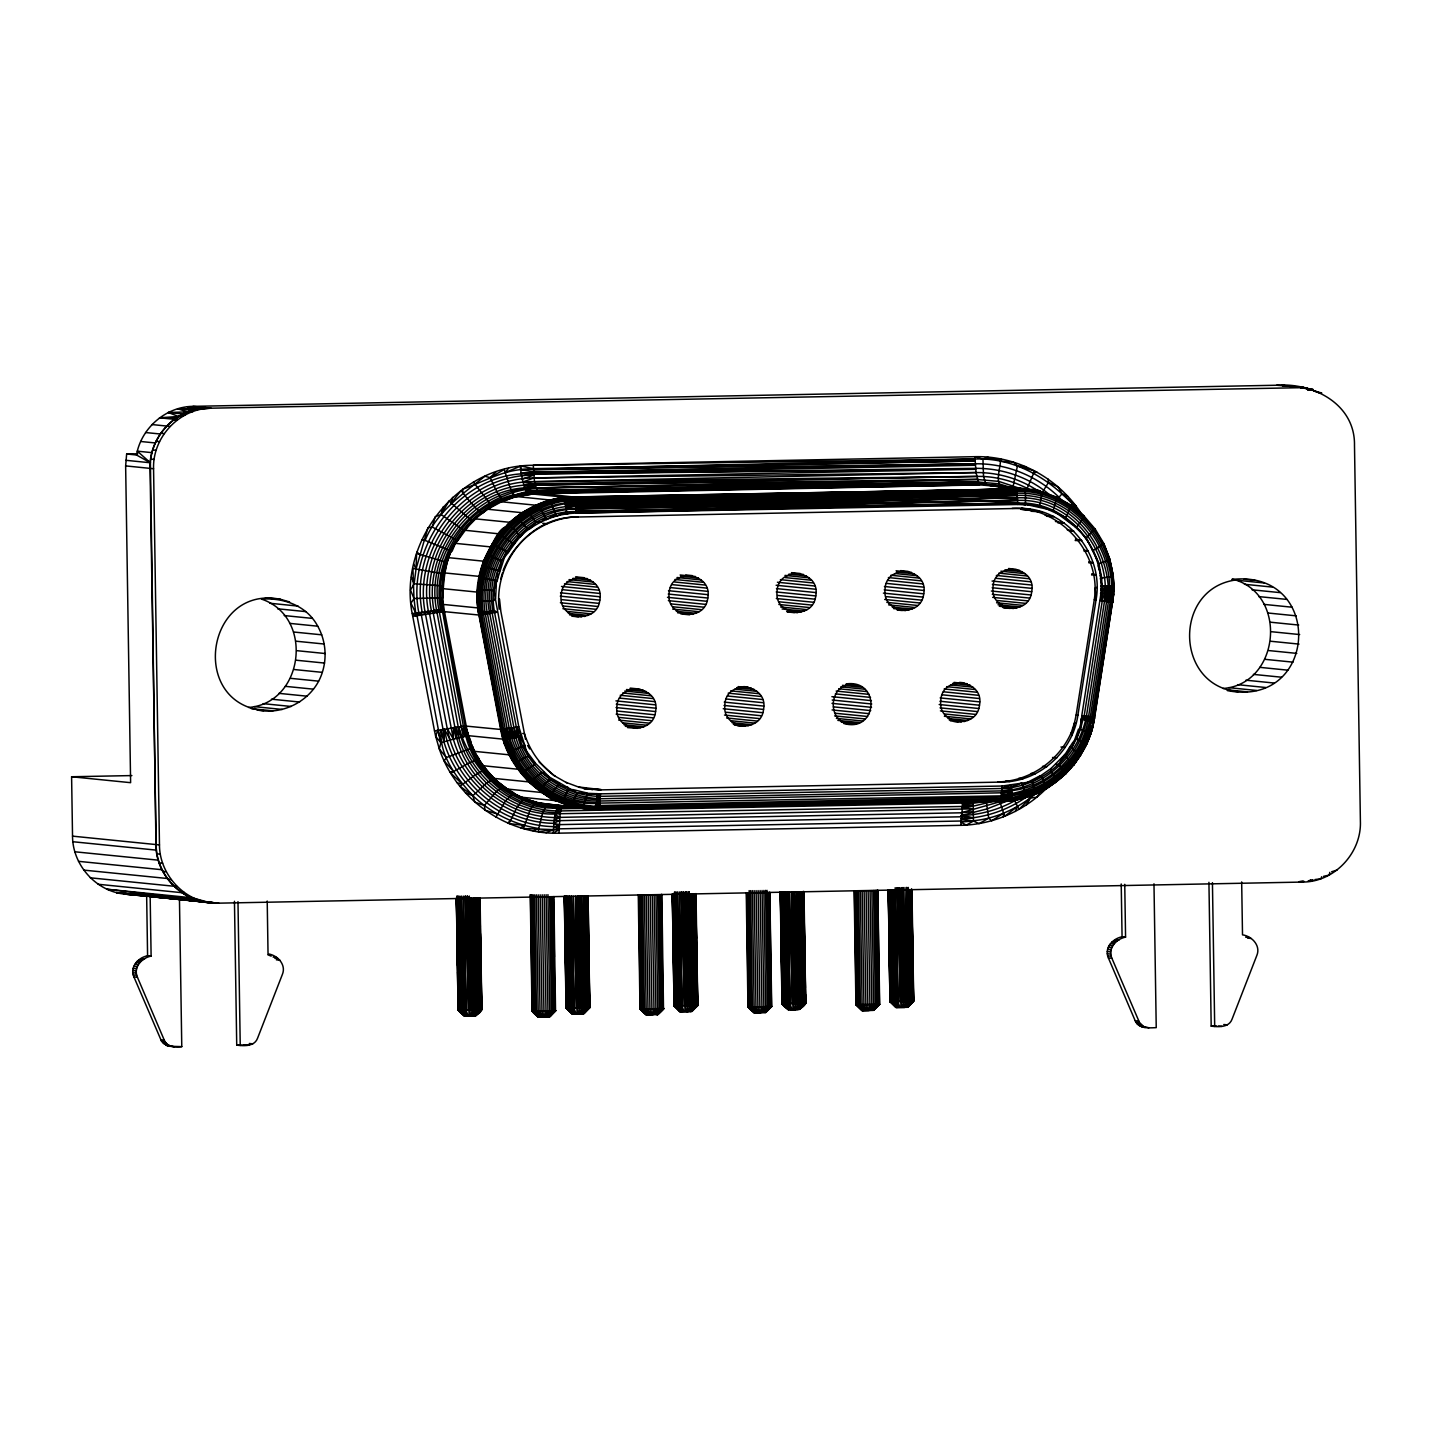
<?xml version="1.0" encoding="UTF-8"?>
<svg xmlns="http://www.w3.org/2000/svg" width="1432" height="1432" viewBox="0 0 1432 1432"><rect width="100%" height="100%" fill="white"/><g stroke="black" fill="none" stroke-linecap="round" stroke-linejoin="round"><path stroke-width="1.5" d="M494.846 610.748L497.029 612.252L479.541 615.026L477.733 601.225L479.004 577.526L482.119 565.926L499.553 570.974L501.433 560.664C511.313 550.586 517.274 536.266 530.108 528.533C543.587 519.118 559.644 513.551 576.112 513.086L1017.74 504.494L1028.23 504.959L1053.254 510.49L1074.77 526.529L1076.918 526.743L1084.4 516.505C1066.034 498.873 1040.939 488.688 1015.431 489.01L573.802 497.602C515.484 497.674 468.801 558.283 480.525 614.955L505.782 746.144L502.99 739.145L477.823 607.92L477.232 592.096L479.362 577.579L483.479 561.183L492.375 543.909L506.355 551.427L493.861 590.557L518.778 726.704L528.139 756.042L514.786 763.023L505.675 746.018L508.235 752.051L525.025 745.571L519.19 736.263L516.898 727.062L521.194 735.654C516.111 739.807 498.085 736.281 505.782 746.144C520.049 783.197 558.319 809.832 598.343 809.259C590.145 812.034 599.507 800.506 597.108 795.745L600.473 793.847L1002.221 786.025L1032.329 781.621L1050.963 768.537L1065.122 754.27L1072.837 742.385L1076.667 738.858L1080.426 729.282L1083.004 719.383L1081.769 715.732L1099.883 600.509C1109.03 551.535 1068.737 500.663 1017.704 503.133L576.076 511.6C524.703 510.365 485.09 563.635 494.613 612.735L516.343 727.17C520.138 768.465 560.879 797.445 600.402 798.734L1002.167 790.894C1043.874 792.236 1081.249 757.17 1087.013 716.591L1087.962 720.421C1080.695 761.86 1042.657 791.234 1001.863 794.957C1045.324 794.76 1083.648 759.604 1090.271 717.128L1108.404 601.905C1117.712 548.259 1072.371 493.002 1017.096 495.4L575.234 502.543C518.599 502.149 475.281 560.055 485.394 614.328L507.125 728.781C512.907 773.387 555.813 805.715 599.507 806.538L1001.272 798.716C1040.992 798.734 1077.795 770.219 1089.627 732.611C1095.874 718.488 1094.674 716.251 1081.769 715.732C1079.048 756.221 1041.655 786.902 1002.239 788.495L600.473 796.317C560.395 796.461 524.291 766.335 516.343 727.17L500.645 729.461L465.114 725.988L434.505 730.857L412.774 616.404C396.503 542.997 457.524 464.756 533.277 465.293L974.906 456.683C1018.421 455.573 1061.023 479.523 1083.272 516.827C1057.281 483.461 1018.832 457.22 974.959 459.028L533.277 465.293L534.476 481.671L537.859 493.091L573.051 496.958L1015.431 489.01L573.319 497.065C514.178 496.582 466.313 557.531 478.915 615.026L500.645 729.461C508.611 775.016 551.857 811.049 598.236 809.295L599.811 804.963L600.473 793.847L577.168 792.863L541.529 772.618L529.339 782.427L541.565 792.487L556.063 800.703L571.708 806.288L598.343 809.259L546.63 805.017L523.79 798.608L513.014 793.274L493.646 778.632L485.341 769.449L471.182 748.184L464.183 726.06C468.98 772.904 515.52 808.955 561.756 807.63C512.584 813.018 471.307 771.49 458.652 726.686C466.957 774.623 512.083 811.693 560.664 810.942L962.429 803.119L977.519 801.132M567.77 806.377L558.319 806.073L557.12 807.541L554.506 817.493L553.164 832.977L558.981 829.844L523.486 828.519L530.592 808.794L535.747 802.278C500.359 793.06 472.703 761.878 466.223 726.006L444.493 611.553L442.13 609.405L412.38 613.594L416.05 615.76L413.991 598.54L412.917 568.432L443.705 573.963L444.708 572.925C451.885 528.587 492.769 495.06 536.338 490.263L977.984 481.617L535.658 487.918C472.095 483.372 420.99 552.108 434.433 612.592L436.545 609.942C424.821 550.067 474.493 488.58 535.658 487.918L977.286 479.308L535.013 485.036C471.021 481.761 419.146 549.136 431.354 610.605L433.162 612.771L454.893 727.223C460.298 776.806 510.49 818.281 560.127 813.716L972.847 806.27L993.754 801.204M549.118 796.872L558.212 785.04L568.325 787.528C561.451 816.168 545.055 792.272 528.677 781.89L494.255 778.417C480.508 763.829 467.637 746.376 465.114 725.988L443.383 611.553C440.376 591.13 442.327 569.864 451.008 550.962L452.065 551.248L456.736 540.186L457.685 540.473L463.789 530.144L499.392 533.885L513.998 544.124L519.064 535.389C501.415 507.483 490.102 552.931 482.315 565.926M595.945 805.607L1001.577 797.141L1011.959 795.673L1011.332 785.13L1002.239 787.922L1011.565 787.224L1021.625 782.982C1030.521 801.222 1015.019 801.311 1000.001 801.455L1010.849 800.667L1011.959 795.673C1052.377 790.804 1084.74 756.794 1091.828 717.378L1111.411 594.012L1111.59 585.724L1112.073 602.55L1093.941 717.772C1087.497 763.238 1046.273 798.931 1000.646 800.613C1046.756 800.434 1087.694 763.095 1094.549 717.915L1113.684 594.119L1113.308 576.183L1109.818 559.411L1103.75 543.498L1110.033 559.644L1098.917 563.778L1098.201 566.159L1101.727 578.081L1102.264 600.885L1084.131 716.107L1083.004 719.383L1080.981 718.971L1080.426 729.282L1090.88 733.327L1086.691 743.584L1073.821 764.957L1065.748 756.49L1065.122 754.27M1038.701 791.055C1017.561 809.832 989.351 822.344 960.747 821.019L558.981 828.842L538.235 831.652L538.754 828.502C514.07 824.617 490.872 812.982 472.864 795.691C456.486 777.755 438.962 755.165 441.056 729.586C450.597 784.754 502.829 828.466 559.035 826.568L553.772 823.346C500.932 822.559 453.407 780.78 444.314 728.995L444.045 741.776L440.823 742.743L439.32 748.936C455.931 798.788 506.284 834.802 558.981 833.173L960.747 825.333C994.184 824.653 1027.102 809.885 1049.531 785.058M1011.601 799.074L599.149 807.809C553.593 809.17 511.546 773.889 503.599 729.264L481.868 614.811C469.75 558.498 516.164 498.551 574.393 498.945L1016.344 491.409C1073.66 488.938 1121.757 546.559 1111.196 602.371L1093.063 717.593C1093.654 722.677 1093.207 727.116 1090.88 733.327L1094.603 717.915L1093.189 717.629L1093.207 721.603M434.505 730.857L435.668 736.334L440.823 742.743L417.016 615.581L410.966 603.212L413.991 598.54L410.519 590.073L414.134 583.773L416.032 569.023L427.9 527.799L432.249 527.03L456.736 540.186C443.079 561.72 443.079 587.299 442.452 611.607C429.707 553.558 478.037 492.894 537.09 491.999L978.718 483.318L536.857 491.462L978.11 482.011L998.945 483.837L1016.613 489.279M1012.836 487.632L1017.454 465.883L1013.283 462.053L1000.449 461.247C1000.145 470.143 992.143 491.283 1009.417 487.721M1112.986 596.231L1112.718 602.693L1111.196 602.371C1118.32 547.4 1074.09 490.818 1016.756 493.252L574.984 501.182L1016.362 491.445L1017.364 497.727L575.736 506.319C521.642 504.529 477.823 561.63 489.78 613.612L511.51 728.047C518.295 769.611 558.015 802.851 600.277 801.007L1011.941 792.594M558.981 833.173L560.127 813.716L561.29 808.74L563.474 805.947L535.067 802.529L547.31 804.551L542.961 811.443L538.754 828.502L533.134 830.936M995.365 801.15L1000.521 800.882L1002.221 786.025M213.583 902.769L126.428 894.248C96.911 892.369 72.549 865.537 72.531 836.145L71.6 776.753L130.616 782.678L125.64 465.901L126.642 453.998L137.776 453.783M152.061 452.655L137.311 451.17L150.414 462.769L155.963 844.558C155.569 877.709 186.339 905.131 218.863 903.162L1302.869 882.058C1334.517 881.969 1361.51 852.935 1360.4 821.52L1354.493 445.334C1355.209 403.967 1313.18 382.469 1276.628 385.244L193.016 406.348C165.7 406.652 141.124 428.204 136.488 454.982L150.414 462.769C152.132 432.5 180.432 405.578 211.095 408.192L1304.248 387.625L1298.448 386.998M499.177 609.262C493.682 563.832 528.873 516.97 576.183 517.042L1017.812 508.45C1065.086 506.391 1104.645 553.754 1096.035 599.901L1077.92 715.123C1072.604 751.728 1039.346 781.711 1002.167 782.069L600.402 789.891L583.97 788.781M597.108 795.745L597.198 793.632L587.084 794.921L582.681 808.364M1001.272 798.716C1045.396 796.461 1086.924 762.146 1091.828 717.378M1111.196 602.371L1109.961 602.156L1110.319 593.94L1111.071 585.76L1113.881 585.491L1113.111 576.147M412.774 616.404L443.383 611.553L478.915 615.026C468.604 559.339 514.16 496.653 573.319 497.065L575.109 501.809L576.112 513.086L1017.704 503.133L1025.455 504.834L1025.491 493.503L1024.131 488.724L978.933 483.783L976.033 472.56L974.906 456.683L982.961 459.135L1000.771 458.92L1000.449 461.247M443.705 573.963L443.132 585.921L414.134 583.773L411.431 577.024M479.398 615.026L478.574 612.824L481.6 612.663L483.246 614.632C470.931 558.945 517.167 499.5 574.715 500.001L1016.362 491.445L1015.431 489.01L574.071 498.157L1015.897 489.995C1074.376 487.489 1122.276 545.861 1112.431 602.621L1094.352 717.897C1089.322 757.797 1054.65 792.684 1016.971 799.647C1029.894 796.013 1049.781 790.625 1056.082 779.867C1054.65 776.735 1052.699 773.889 1050.748 771.06L1050.963 768.537M1113.416 590.557L1113.881 585.491L1112.592 602.639L1113.147 594.065M963.056 800.918L960.747 825.333M1003.367 816.849L1003.581 813.197L999.912 801.759L961.087 812.803L559.321 820.643C505.872 821.825 456.933 780.798 447.214 728.476L425.465 614.042C411.682 547.794 465.758 478.27 534.011 477.93L975.639 469.284L533.653 473.885C461.784 468.926 404.003 546.738 419.325 615.151L422.136 611.965C408.979 544.858 464.845 474.851 533.76 475.12L522.268 479.093L525.007 489.1L527.782 493.986L980.258 484.911L1024.131 488.724M969.84 801.132L962.519 802.779L973.205 801.974L973.42 821.073L979.13 823.615L988.778 818.12L991.66 820.787L1003.581 813.197L1004.727 816.222L1017.526 806.449L1014.715 800.81L1018.206 798.537M481.6 612.663L489.243 611.643L491.427 613.308C480.078 562.758 522.805 505.228 575.95 508.897L1017.579 500.412C1070.402 498.157 1111.894 550.443 1104.502 601.261L1086.387 716.483L1086.423 720.099L1092.544 721.424M1100.098 575.646L1101.727 578.081L1113.308 576.183M193.016 406.348L207.586 407.834C176.046 407.851 148.839 436.957 150.038 468.371L156.142 844.558C156.088 873.932 180.647 900.835 210.039 902.661L150.163 896.575L151.112 956.111C141.679 957.865 132.997 967.567 137.436 977.268L164.25 1040.097C166.953 1047.043 175.474 1047.562 181.774 1046.613L179.447 898.347M213.833 902.787C184.227 902.142 159.399 874.111 159.471 844.916L153.564 468.729C152.454 437.315 179.447 408.281 211.095 408.192L193.964 409.749L193.069 411.449L185.283 412.792L184.656 415.19L177.174 417.177L176.906 420.202L173.397 419.845M248.595 707.462C304.228 703.148 314.36 616.637 261.501 599.113C283.715 597.538 306.878 605.682 317.725 626.196C325.547 640.14 327.212 657.145 322.325 672.36C313.984 699.246 284.413 715.678 257.098 709.968M599.811 600.133C605.038 574.071 561.702 569.274 561.111 595.855C558.158 620.056 597.413 624.477 599.811 600.133L560.288 596.159M655.57 711.543C660.779 685.481 617.461 680.683 616.87 707.265C613.916 731.466 653.171 735.887 655.57 711.543L616.046 707.569M707.784 598.021C712.993 571.959 669.675 567.179 669.084 593.761C666.131 617.944 705.385 622.365 707.784 598.021L668.261 594.065M763.542 709.431C768.751 683.368 725.415 678.589 724.843 705.17C721.889 729.353 761.144 733.775 763.542 709.431L724.019 705.457M815.757 595.927C820.966 569.864 777.648 565.067 777.057 591.649C774.103 615.85 813.358 620.271 815.757 595.927L776.233 591.953M843.502 723.393C877.762 733.596 881.378 679.126 846.187 683.905M923.729 593.815C928.938 567.752 885.62 562.973 885.03 589.554C882.076 613.737 921.331 618.159 923.729 593.815L884.206 589.859M979.488 705.224C984.697 679.162 941.361 674.383 940.77 700.964C937.835 725.147 977.072 729.568 979.488 705.224L939.965 701.25M1031.702 591.72C1036.911 565.658 993.593 560.861 993.003 587.442C990.049 611.643 1029.304 616.064 1031.702 591.72L992.179 587.747M1223.071 688.488C1280.62 684.156 1288.388 593.009 1232.343 579.083M1227.242 690.564C1318.603 708.589 1324.618 569.077 1231.967 579.459M1093.941 717.772L1093.529 721.8M1076.273 722.945L1074.519 722.766L1071.279 732.558L1071.798 735.654L1076.148 714.944L1094.281 599.722C1101.745 552.716 1059.608 506.284 1012.156 508.342M1113.326 591.935L1113.881 585.491M512.065 546.38L512.405 542.817L508.217 552.591L506.355 551.427M1112.073 602.55L1112.449 585.688M1112.431 602.621L1113.38 585.616M1087.962 720.421L1106.578 601.601L1107.795 585.867L1109.048 593.868L1108.117 601.852C1112.915 549.494 1072.675 495.472 1017.382 497.817L575.736 506.319L566.052 508.199L566.947 513.837L576.076 511.6L1017.704 502.99L576.058 511.188L1017.579 500.412L1017.74 504.494M174.453 1046.756L167.329 1045.843L161.601 1041.386L133.91 976.91C129.489 967.209 138.17 957.525 147.585 955.753L151.112 956.111M1112.485 602.675L1113.684 594.119L1100.564 593.295L1101.709 600.796L1102.747 586.01L1104.341 593.546L1102.264 600.885L1099.883 600.509M1153.977 883.795L1156.233 1027.639C1149.037 1027.925 1138.583 1028.982 1135.2 1020.765L1108.386 957.936C1103.965 948.217 1112.646 938.533 1122.062 936.779L1125.57 937.119L1124.746 884.332M1148.929 1027.782L1143.613 1026.493L1139.586 1022.752L1111.894 958.294C1107.473 948.575 1116.154 938.891 1125.57 937.119M1111.071 585.76L1107.187 585.885L1104.502 601.261L1102.264 600.885M480.06 897.846L481.832 1009.685C477.697 1018.51 462.84 1018.009 458.365 1010.097L456.432 898.258L458.079 1010.061L464.111 1015.914L467.19 1015.968L471.092 1015.914L472.059 1010.079L471.218 898.24M553.378 1010.527L555.759 1010.652L549.924 1016.666L538.056 1016.863L545.037 1016.863L546.004 1011.028L544.178 894.732M579.065 1013.802L580.032 1007.985L579.19 896.128L581.983 1007.931L580.05 1013.784L572.12 1013.784L583.952 1013.623L589.805 1007.591L588.033 895.734L589.698 1007.537L583.898 1013.587L580.05 1013.784M638.278 894.803L639.997 1008.916L646.029 1014.751L648.266 1014.805L653.01 1014.769L653.977 1008.933L652.187 894.857M687.038 1011.708L688.004 1005.873L687.145 891.796L689.956 1005.837L688.022 1011.69L680.057 1011.708L674.024 1005.855L672.485 893.962L673.756 963.288M769.807 892.333L771.705 1006.445L765.869 1012.46L754.002 1012.657L760.983 1012.657L761.949 1006.821L760.123 890.525M795.011 1009.596L795.977 1003.778L795.118 891.921L797.91 1003.725L795.977 1009.578L790.267 1009.649L788.03 1009.596L781.997 1003.76L780.225 891.903M854.152 890.65L855.942 1004.709L861.957 1010.544L864.212 1010.598L868.956 1010.562L869.922 1004.727L868.114 890.65M892.226 1001.451L897.13 1007.394L890.239 1001.684L888.323 889.845L889.97 1001.648L896.002 1007.502L902.983 1007.502L903.95 1001.666L903.073 887.589M1093.887 721.835L1094.352 717.897M1329.755 872.357L1329.308 875.059L1323.562 876.33M522.268 479.093L520.604 469.571L521.248 466.098L533.366 468.64L975.049 461.015L533.402 469.642C507.913 466.922 485.752 481.188 462.679 489.171L463.037 493.073L467.118 498.3L476.516 508.897L482.369 513.354C497.459 499.822 517.972 494.147 537.859 493.091L979.488 484.392L526.439 492.286L514.553 495.776L509.971 487.274L504.261 469.481L490.102 477.626L484.857 476.247C462.035 494.541 436.474 511.922 425.125 540.419L421.778 539.757M1090.898 733.256L1086.512 744.461L1080.354 754.968L1071.763 747.987L1078.511 729.157L1080.426 729.282M566.284 513.891L566.696 511.904L556.511 516.093L550.049 500.466L538.092 504.583L522.125 512.71L509.72 522.304L499.392 533.885M502.99 739.145L468.568 735.69L465.239 736.424L442.13 609.405M452.619 497.334L451.295 503.151L472.059 520.997L491.928 505.997L502.453 499.858L503.975 500.878L515.287 496.421L550.622 500.072L573.319 497.065M1023.146 798.197L1035.175 793.883L1032.329 781.621M1086.512 744.461L1076.667 738.858M1104.502 601.261L1108.404 601.905L1110.319 593.94L1109.299 585.831M1086.387 716.483C1078.511 756.722 1043.463 788.495 1002.167 790.894M432.249 527.03L435.113 516.773L441.02 514.518L449.111 500.86L451.295 503.151L461.086 490.46L463.037 493.073M500.645 579.244L502.471 572.854M443.383 506.588L441.02 514.518L463.789 530.144M495.955 817.207L505.478 800.918L513.873 792.845L502.883 786.58L496.224 791.735L484.356 805.554L485.054 810.226L496.958 813.895M577.168 792.863L571.135 805.947L559.894 802.117M471.092 1015.914L474.01 1010.043L473.115 898.186M545.037 1016.863L547.955 1010.992L546.111 894.696M653.01 1014.769L655.91 1008.88L654.12 894.821M760.983 1012.657L763.883 1006.786L762.057 890.489M868.956 1010.562L871.855 1004.673L870.065 890.615M903.95 1007.484L905.883 1001.63L904.97 887.536L907.727 1001.577L904.863 1007.448L902.983 1007.502M595.336 807.72L599.453 806.735C554.596 808.292 512.28 773.352 505.228 729.049L483.497 614.597C473.92 559.035 517.346 502.274 574.715 500.001M1030.879 490.639L1027.192 488.348L1034.62 470.967L1017.454 465.883L1025.921 466.707M1100.886 589.894L1102.228 586.028L1100.295 578.242M433.162 612.771L434.075 610.247M596.679 801.168L600.366 799.432C559.268 800.792 519.279 768.733 513.909 727.635L492.161 613.182L492.948 611.052C483.139 560.897 524.756 509.523 575.95 508.897L1017.579 500.305L575.843 507.465L1017.382 497.817L1017.579 500.412M1321.664 876.742L1320.895 878.8L1314.952 879.552M1091.667 721.227L1093.063 717.593M1053.254 510.49L1056.834 497.566L1049.978 495.991M523.79 798.608L517.256 806.753L509.076 823.561L524.363 825.405L520.568 827.785M1065.748 756.49L1069.955 746.806L1071.763 747.987M1071.279 732.558C1058.713 761.215 1029.268 781.371 997.889 781.926M1015.234 811.461L1017.526 806.449L1019.011 809.259L1030.413 798.054L1036.911 797.159L1040.992 790.034M1065.73 773.745L1056.082 781.908L1065.73 773.745L1058.696 764.24L1055.688 764.491M503.08 570.724C514.428 539.757 545.234 517.292 578.313 516.791M472.077 1015.897L475.836 1009.99L474.869 898.133M546.022 1016.845L549.781 1010.938L547.955 894.642M580.962 1013.767L583.808 1007.895L582.842 896.038L585.473 1007.842L581.786 1013.749M653.977 1014.751L657.753 1008.844L655.963 894.785M688.022 1011.69L691.781 1005.783L690.815 893.926M761.949 1012.639L765.726 1006.732L763.883 890.436M795.977 1009.578L799.754 1003.689L798.788 891.832M869.922 1010.544L873.681 1004.638L871.891 890.579M1092.025 549.673L1093.744 550.192L1104 543.82L1095.068 528.891L1086.333 537.716L1098.917 563.778L1101.727 578.081M1046.631 788.298L1048.528 784.557M1034.978 794.169L1056.53 781.657M1041.708 493.342L1048.6 482.315L1047.902 478.932M1026.404 804.909L1030.413 798.054L1028.606 795.422C1009.005 809.814 985.127 818.066 960.8 818.746L973.42 821.073L966.278 825.118L960.747 822.004L973.42 821.073M417.016 615.581L418.86 612.502M1058.696 764.24L1064.245 755.219M472.99 1015.861L477.5 1009.936L476.426 898.097M546.935 1016.827L551.427 1010.903L549.637 896.826M654.907 1014.715L659.4 1008.79L657.61 894.732M688.935 1011.654L693.428 1005.729L692.372 893.89M762.862 1012.621L767.373 1006.696L765.547 890.382M797.731 1009.542L801.401 1003.635L800.345 891.778L802.851 1003.581L798.447 1009.506L796.89 1009.56M870.835 1010.509L875.346 1004.584L873.556 890.525M904.863 1007.448L909.374 1001.523L908.3 887.446M446.319 757.582L444.206 760.965L453.622 771.508L469.839 762.504L479.237 758.96L471.182 748.184L446.319 757.582L439.32 748.936L435.668 736.334L437.78 730.213L440.823 742.743M1098.917 563.778C1092.688 546.988 1082.359 529.912 1067.091 520.12L1065.784 517.578L1071.226 505.353L1056.333 496.976M1046.112 788.692L1042.747 778.543L1039.686 776.001L1022.144 785.094M492.375 543.909L498.963 533.778M472.059 520.997L455.716 543.39L490.138 546.845M554.112 820.321L559.626 817.529C511.779 818.961 466.456 785.04 453.353 739.18L429.457 613.361L431.354 610.605M1073.821 764.957L1080.856 754.915M1312.983 879.803L1311.998 881.145L1308.15 881.145M473.813 1015.843L478.932 1009.882L477.769 898.043M547.758 1016.792L552.877 1010.849L551.087 896.772M582.502 1013.713L586.905 1007.788L585.724 895.931L588.087 1007.734L583.092 1013.695M655.731 1014.697L660.85 1008.737L659.06 894.678M689.759 1011.636L694.878 1005.676L693.697 893.837M763.703 1012.585L768.823 1006.642L766.997 890.328M871.676 1010.491L876.796 1004.53L875.006 890.471M905.704 1007.43L910.824 1001.469L909.642 889.63M474.798 1015.664L478.288 1011.099M660.188 1009.936C647.944 1025.688 676.924 996.565 656.447 1014.662M686.447 1011.475L690.725 1011.457L693.052 1008.414M861.957 1010.544L872.643 1010.294L874.97 1007.251M528.139 756.042L548.742 776.395L549.494 779.366L538.969 790.267M520.442 536.803L527.101 528.39L530.108 528.533L536.015 522.412L541.493 521.624L545.682 517.596L538.092 504.583M508.557 468.264L505.084 472.596L520.174 466.295L520.604 469.571L533.527 471.916L975.299 465.257L533.653 473.885L975.532 468.353C1003.134 468.103 1031.004 477.858 1051.5 496.528M475.138 1015.789L480.114 1009.828L478.807 897.989L481.009 1009.793L474.547 1015.825M548.474 1016.774L554.059 1010.795L552.269 896.718M657.037 1014.644L662.032 1008.683L660.242 894.624M691.065 1011.583L696.059 1005.622L694.753 893.783L696.954 1005.586L690.475 1011.618M764.42 1012.567L770.004 1006.589L768.214 892.512M799.038 1009.488L804.032 1003.528L802.726 891.671L804.927 1003.474L798.447 1009.506M872.392 1010.455L877.977 1004.476L876.187 890.418M907.011 1007.376L912.005 1001.416L910.698 889.576L912.9 1001.38L906.42 1007.412M475.335 1015.664L480.508 1009.596L480.418 1005.121M549.262 1016.613L554.452 1010.544M583.289 1013.57L588.48 1007.484L589.805 1007.591L589.268 982.943M657.234 1014.518L662.425 1008.432L662.282 999.5M690.725 1011.457L696.453 1005.389L697.76 1005.479L696.006 893.64M765.207 1012.406L770.398 1006.338L771.705 1006.445L765.01 1012.531M872.643 1010.294L878.371 1004.226L879.678 1004.333L877.78 890.221M906.009 1007.233L912.399 1001.183M553.665 516.719L555.974 514.07L546.505 519.601L545.682 517.596M1063.224 502.005L1059 497.208L1062.097 493.772L1067.556 496.063M549.065 1016.738L555.759 1010.652M583.54 1013.659L589.805 1007.591M657.485 1014.608L663.732 1008.54L662.425 1008.432M765.458 1012.514L771.705 1006.445M1065.641 773.96L1073.893 764.778M873.431 1010.401L879.678 1004.333L872.983 1010.437M475.71 1015.682L481.277 1009.614L480.454 964.882M589.25 1007.519L583.683 1013.57L589.554 1007.627L587.567 895.823L588.982 1007.681L576.022 1008.038L566.052 1007.967L564.298 896.11L566.32 1008.003L572.227 1013.82L566.123 1007.913L564.512 896.074L564.906 916.194M657.628 1014.536L663.195 1008.468M771.168 1006.356L765.601 1012.424L771.472 1006.481L769.682 892.422M803.978 891.527L805.733 1003.384L799.486 1009.453M873.18 1010.312L879.141 1004.262M912.918 987.776L913.168 1001.201L907.208 1007.251M464.541 530.323L481.474 512.889M553.88 896.539L555.527 1010.688L549.512 1016.72M657.897 1014.572L663.499 1008.593L661.852 894.427M696.686 976.338L697.223 1005.407L691.656 1011.475L697.76 1005.479L691.262 1011.457M913.168 1001.201L907.458 1007.358L913.706 1001.272L911.951 889.433M475.925 1015.7L481.725 1009.649L480.418 933.592M555.67 1010.598L549.798 1016.702L555.222 1010.562L554.9 990.443M691.925 1011.511L697.67 1005.443L696.668 947.286M805.482 994.399L805.643 1003.331C801.526 1011.941 786.472 1012.048 782.069 1003.707L780.458 891.868L781.156 929.869M873.556 1010.33L879.57 1004.297M912.918 960.979L913.616 1001.237L907.87 1007.305M805.733 1003.384L799.629 1009.363L805.733 1003.384L803.674 891.492L803.871 900.442M496.116 471.772L490.102 477.626L496.815 491.695L502.453 499.858M1038.576 506.803L1039.704 505.711C1042.245 491.606 1044.93 488.509 1024.936 489.547M507.733 823.06L510.365 820.536M507.143 525.258C524.363 506.642 549.387 499.643 573.802 497.602M1011.565 787.224L1014.769 784.79M234.454 901.283L236.727 1045.127C243.941 1046.058 254.431 1046.649 257.545 1038.272L282.373 974.44C286.454 964.703 277.54 955.162 268.035 953.837L267.211 901.032M1208.93 882.309L1211.186 1026.135C1218.399 1027.066 1228.889 1027.675 1232.003 1019.298L1256.831 955.466C1260.93 945.729 1252.016 936.17 1242.511 934.845L1241.669 881.933M862.565 1010.473L857.142 1004.566L855.942 1004.709L878.872 1004.423L877.351 890.203M464.72 1015.843L459.296 1009.918C459.01 1010.455 481.17 1010.097 480.508 1009.596M533.169 1006.41L533.241 1010.885C527.961 1009.9 548.886 1025.455 532.024 1011.028L530.27 894.678M650.414 1014.554L646.262 1014.715L639.997 1008.916L662.927 1008.629L661.405 894.409M680.057 1011.708L675.242 1005.712L674.024 1005.855L697.527 1005.533L695.54 893.729L696.507 938.336M746.251 892.709L747.969 1006.821C764.831 1021.249 743.906 1005.694 749.187 1006.678M888.538 894.23L888.467 889.755L889.97 1001.648L891.187 1001.505L896.593 1007.43M1056.386 781.89C1044.304 789.999 1031.147 797.141 1016.595 799.378M558.212 785.04L560.27 784.002M526.833 510.186L538.539 504.941M559.321 820.643L553.772 823.346L559.089 824.635L960.854 816.795L973.134 817.815L960.926 815.578L986.988 808.919L1009.828 799.951M1014.715 800.81C998.247 809.868 979.721 815.005 960.926 815.578M562.49 497.942L564.512 501.934L1016.738 493.199L575.234 502.543C520.389 505.675 476.408 559.572 487.507 613.988L509.237 728.441C517.149 769.306 554.381 802.511 596.464 802.797L600.277 801.007M1076.005 506.069L1073.839 507.071L1077.491 512.656M987.955 457.112L982.961 459.135L983.533 476.426L986.165 484.822L1014.948 488.455M545.95 832.726L553.289 829.808M494.255 778.417L486.361 783.268L472.864 795.691L474.815 802.063L484.356 805.554M597.001 797.624L600.473 796.317M564.101 500.735L574.393 498.945L1015.914 490.012L563.277 498.927L556.708 499.356L539.076 505.496M516.2 496.618L538.038 493.181L516.2 496.618L501.451 501.773L487.703 509.237L522.125 512.71M581.374 808.346L561.29 808.74L555.974 810.548L560.324 812.642C510.705 814.217 464.684 775.732 456.164 727.026L456.199 738.429L444.045 741.776L443.025 729.228L421.294 614.775L422.136 611.965L425.465 614.042M1035.175 793.883L1023.397 797.893L1000.109 801.419L597.896 809.402L587.138 808.328M1331.581 871.784L1337.058 870.047M528.677 781.89L510.759 757.582L521.373 773.352L534.351 764.795L534.888 762.415L523.056 746.484M485.341 769.449L475.245 774.909L460.03 786.293L472.864 795.691L465.507 792.916M507.125 728.781C516.147 770.631 556.028 807.684 600.08 803.101L1011.959 795.673M1097.019 587.389L1095.265 587.908L1096.035 599.901L1094.281 599.722M461.068 726.364L465.239 736.424L463.395 736.764L461.068 726.364L439.338 611.912C425.859 551.052 475.155 492.859 535.765 488.276L525.007 489.1M566.052 508.199L565.694 506.463L575.467 503.921L1017.096 495.329L575.664 505.711L1017.364 497.727M1033.618 472.954L1036.947 472.095M463.395 736.764L456.199 738.429L453.479 727.438L453.353 739.18L447.214 728.476M1296.175 386.819L1276.628 385.244M1236.299 579.906C1173.148 587.908 1174.365 685.892 1238.053 691.638M1002.042 793.185L1011.869 790.876M1309.653 880.537L1312.106 879.964M1014.554 799.808L1005.174 800.452M596.858 799.45L600.402 798.734M516.343 727.17L518.778 726.704M554.506 817.493L972.793 808.847L961.713 807.147L972.847 806.27L962.089 804.82L986.165 801.419L988.778 818.12M1000.914 799.987L1011.762 798.125M489.243 611.643L492.948 611.052L494.613 612.735M502.274 729.407C510.812 773.871 553.074 811.174 599.149 807.809M1007.233 487.685L999.429 485.555L978.933 483.783L537.447 492.501L520.872 494.344L521.57 494.989M564.512 501.934L564.924 503.312L575.109 501.809L1016.756 493.252M450.006 771.973L453.622 771.508L450.847 773.226L462.536 784.271L457.238 782.892M466.743 736.173L469.893 742.045L470.985 741.901L465.114 725.988M567.269 1007.824L566.123 1007.913L572.084 1013.802M784.253 1003.563L782.069 1003.707L805.5 1003.42L803.513 891.617L804.927 1003.474M563.671 499.732L574.286 498.587M1001.845 795.279L1011.977 794.205M236.727 1045.127L249.383 1045.145M541.529 772.618L544.035 772.367M594.674 809.008L1011.386 799.826M961.087 812.803L972.811 811.658M564.924 503.312L565.318 504.816L1017.096 495.4M475.585 1015.771L481.582 1009.739L479.613 897.936M889.97 1001.648L913.473 1001.326L911.647 889.397L913.473 1001.326M557.12 807.541L573.14 806.932M524.309 487.005L535.264 486.146L523.593 484.625L534.816 483.748L976.642 476.426C994.184 476.015 1011.583 480.49 1027.192 488.348M520.604 469.571L974.959 459.028M174.328 419.29L159.561 417.804L178.535 416.444L168.206 412.488L187.592 411.897L177.622 408.764L199.782 408.55L187.52 406.724L207.586 407.834M999.661 801.58L1016.971 799.647L1000.521 800.882M1299.343 881.7L1303.943 881.432L1299.343 881.7L1302.887 881.45M852.774 684.568C828.663 683.01 825.906 722.355 850.089 724.055M525.723 490.872L978.11 482.011M595.658 806.753L599.507 806.538M413.991 598.54L443.15 597.717L442.166 585.831L442.81 588.642L477.232 592.096M1307.649 390.166L1311.676 390.005L1301.903 387.481L1282.123 385.405L1304.248 387.625M1100.904 586.046L1107.187 585.885M556.529 808.865L561.29 808.74M1040.026 492.304C1021.446 479.183 998.731 472.345 976.033 472.56L534.476 481.671C467.995 480.006 414.743 549.494 428.848 613.469L425.34 611.482M527.119 493.342L979.792 484.732M641.948 490.782L655.319 490.478M693.231 489.601L717.754 489.046M769.056 487.865L780.207 487.614M1088.75 562.776L1093.117 562.669L1088.803 561.595M1091.578 574.966L1096.035 574.876L1091.811 573.731M535.013 485.036L976.642 476.426L534.476 481.671M71.6 776.753L131.869 775.571M567.931 805.858L546.63 805.017M650.576 807.004L655.033 806.914M724.234 805.572L728.691 805.482M147.585 955.753L146.655 896.217L126.428 894.248L138.618 894.284M1211.186 1026.135L1216.663 1026.028M1059 497.208C1036.786 475.657 1006.141 463.306 975.174 463.789L521.105 472.846L533.76 475.12M535.658 487.918L977.322 479.505L998.677 481.367L1020.622 488.634M537.09 491.999L978.933 483.783M1084.078 551.195L1088.356 551.105L1084.131 550.139M196.184 409.194L201.966 409.105L200.713 408.389M1001.577 797.141L1011.887 796.98M533.402 469.642L975.174 463.789M976.033 472.56L534.011 477.93L522.913 481.957L534.816 483.748M1075.181 540.544L1081.84 540.473L1075.396 539.112M159.561 417.804L176.404 417.822M1069.382 531.003L1073.732 531.003L1067.198 529.768M501.272 729.479L503.76 740.183L501.128 729.479L511.009 757.671L508.235 752.051M567.484 789.551L573.104 789.623L586.905 792.97L587.084 794.921M192.371 410.232L177.622 408.764L197.294 408.997M1057.872 522.859L1064.262 522.966L1055.456 521.499M769.324 1006.32L770.398 1006.338M587.406 1007.466L588.48 1007.484M477.733 601.225L493.754 600.742L495.579 598.504L496.278 585.509L495.168 580.39L479.362 577.579L479.147 576.38L444.708 572.925M468.568 735.69L465.382 726.006L469.893 742.045L473.312 747.88L471.182 748.184C486.54 783.519 523.754 807.558 562.311 806.717L553.647 805.625M1046.971 516.308L1053.666 516.558L1045.181 515.323M1297.983 387.32L1282.123 385.405L1300.023 387.213M177.622 408.764L194.824 409.57M1031.183 511.26L1042.192 511.922L1020.873 509.309M208.481 902.536L218.863 903.162L215.355 902.822M1002.239 788.495L1011.744 789.068M1034.083 490.961L1040.455 491.373L1056.565 497.065M595.014 808.471L598.755 808.722M1143.577 1027.299L1145.421 1027.424M169.119 1046.273L181.774 1046.613M493.861 590.557L477.84 589.393M962.429 803.119L972.972 803.961M126.428 894.248L146.171 895.913M1021.428 508.45L1030.145 509.201L1021.607 508.342M596.464 802.797L600.08 803.101M207.533 902.411L116.475 892.601L195.253 899.529L106.953 889.236L190.563 897.649M997.818 486.271L1040.706 491.462M213.189 902.608L150.163 896.575L169.441 898.186M1300.524 387.893L1306.843 388.537M1305.25 388.108L1313.198 389.629L1302.995 387.642L1313.198 389.629M1318.228 392.672L1321.736 393.03L1314.021 390.811M1000.556 486.665L1008.969 487.524M1013.194 487.954L1030.038 489.655L997.8 486.307M187.52 406.724L202.27 408.21M198.439 408.747L201.966 409.105M189.561 411.091L193.069 411.449M168.206 412.488L182.974 413.973M181.13 414.832L184.656 415.19M1022.287 509.345L1028.874 509.989M151.953 424.552L170.032 426.396M160.67 433.252L164.179 433.592M145.581 432.536L160.33 434.003M155.999 441.289L159.507 441.629M140.658 441.486L155.408 442.971M152.615 449.97L156.124 450.31M531.558 493.897L565.98 497.369M126.642 453.998L136.488 454.982M150.611 459.063L154.137 459.421M125.819 460.298L150.414 462.769M535.89 505.228L501.451 501.773L503.258 500.466L497.548 503.026M125.64 465.901L153.564 468.729M1244.211 579.262L1255.023 580.336M1235.959 580.139L1264.062 582.967M1244.426 584.274L1272.529 587.102M1252.069 589.805L1280.172 592.633M1008.558 568.504L1016.237 569.31M1008.432 569.13L1019.423 570.24M542.71 523.289L547.096 523.736M1004.834 569.918L1022.394 571.69M1258.692 596.589L1286.795 599.399M1000.932 571.207L1025.079 573.641M475.281 518.849L509.72 522.304M998.856 573.14L1027.406 576.022M996.368 575.449L1029.304 578.761M1264.08 604.394L1292.183 607.222M995.58 578.26L1030.718 581.786M900.603 570.616L908.264 571.422M896.074 570.795L911.45 572.335M992.072 581.052L1031.595 585.026M896.862 572.03L914.422 573.784M895.161 573.534L917.107 575.736M992.412 584.399L1031.935 588.373M890.901 575.252L919.433 578.116M1268.09 613.021L1296.193 615.85M888.395 577.561L921.331 580.855M887.607 580.372L922.745 583.898M991.392 591.022L1030.915 594.978M791.52 572.639L800.309 573.516M792.505 573.337L803.477 574.447M886.301 583.379L923.622 587.138M1270.614 622.222L1298.717 625.05M992.287 594.316L1029.608 598.075M788.889 574.125L806.449 575.897M784.987 575.413L809.134 577.848M884.439 586.493L923.962 590.467M992.662 597.359L1027.8 600.885M785.112 577.579L811.461 580.228M997.012 600.491L1025.545 603.355M780.422 579.656L813.358 582.967M996.582 602.765L1022.931 605.414M777.451 582.251L814.772 585.992M1271.544 631.727L1299.665 634.555M883.419 593.117L922.942 597.09M998.032 604.769L1019.996 606.971M999.285 606.255L1016.845 608.027M685.749 574.966L692.336 575.628M680.128 575.002L695.505 576.541M1002.597 607.401L1013.587 608.51M1003.689 607.777L1010.276 608.439M776.126 585.258L815.649 589.232M886.498 596.643L921.635 600.169M680.916 576.237L698.476 577.991M677.014 577.508L701.179 579.942M776.466 588.606L815.989 592.58M884.69 599.471L919.827 602.997M674.955 579.459L703.488 582.323M449.039 557.71L483.479 561.183M886.838 602.371L917.572 605.467M1270.9 641.268L1299.003 644.096M674.651 581.983L705.385 585.062M888.61 604.859L914.958 607.508M671.662 584.578L706.799 588.105M777.648 595.443L814.987 599.185M892.261 607.096L912.023 609.083M893.514 608.582L908.873 610.122M575.575 576.845L584.363 577.722M576.559 577.543L587.532 578.653M896.826 609.728L905.615 610.623M897.918 610.104L902.303 610.533M670.355 587.585L707.677 591.344M776.341 598.522L813.662 602.281M572.943 578.331L590.503 580.103M569.041 579.62L593.206 582.054M1268.68 650.558L1296.783 653.386M668.493 590.7L708.017 594.674M778.918 601.78L811.855 605.092M566.982 581.553L595.533 584.435M778.865 604.483L809.617 607.562M564.477 583.862L597.413 587.174M780.637 606.971L806.986 609.62M561.505 586.458L598.827 590.199M667.491 597.323L707.014 601.297M782.105 608.976L804.05 611.178M787.725 610.909L800.918 612.234M1264.939 659.329L1293.042 662.157M786.651 611.607L797.642 612.717M787.743 611.983L794.33 612.645M562.382 589.68L599.722 593.439M668.368 600.635L705.69 604.376M560.521 592.812L600.044 596.786M670.946 603.892L703.882 607.204M673.094 606.792L701.644 609.674M1259.802 667.348L1287.905 670.176M672.664 609.065L699.013 611.715M561.702 599.65L599.041 603.391M676.316 611.303L696.077 613.29M677.569 612.789L692.945 614.328M680.88 613.934L689.669 614.829M560.395 602.729L597.717 606.488M1253.394 674.383L1281.515 677.211M562.973 605.987L595.909 609.298M562.919 608.69L593.671 611.768M566.893 611.392L591.04 613.827M1245.929 680.2L1274.033 683.028M568.343 613.397L588.105 615.384M569.596 614.883L584.972 616.44M572.907 616.046L581.696 616.923M571.798 616.19L578.385 616.852M442.058 597.681L443.401 604.447L477.823 607.92M1237.606 684.675L1265.709 687.503M1228.656 687.646L1256.759 690.475M1227.994 689.902L1247.451 691.871M265.421 597.806L280.565 599.328L289.604 601.941M269.95 603.266L298.071 606.076M277.611 608.797L305.714 611.607M959.637 682.384L964.022 682.831M954.016 682.42L967.209 683.744M284.216 615.563L312.337 618.391M952.602 683.44L970.18 685.194M950.902 684.943L972.865 687.145M946.642 686.662L975.192 689.526M944.153 688.953L977.089 692.265M289.622 623.368L317.725 626.196M943.366 691.781L978.486 695.308M847.279 684.048L856.05 684.926M846.061 684.532L859.236 685.856M942.041 694.788L979.381 698.53M842.446 685.319L862.207 687.306M840.745 686.823L864.892 689.24M293.632 632.013L321.735 634.823M940.18 697.903L979.703 701.877M838.669 688.756L867.219 691.62M1076.148 714.944L1077.92 715.123M836.181 691.065L869.117 694.377M835.393 693.876L870.531 697.402M939.177 704.526L978.7 708.5M296.138 641.214L324.241 644.024M743.691 686.59L748.077 687.038M738.089 686.626L751.263 687.951M831.885 696.668L871.408 700.642M940.054 707.838L977.394 711.579M736.675 687.646L754.234 689.401M734.956 689.15L756.919 691.352M832.207 700.015L871.748 703.989M940.448 710.863L975.586 714.407M730.696 690.868L759.246 693.732M944.78 713.995L973.33 716.877M831.992 703.363L871.515 707.336M728.208 693.16L761.144 696.471M297.086 650.701L325.189 653.529M944.35 716.269L970.699 718.918M727.42 695.988L762.558 699.514M833.406 706.853L870.728 710.594M948.02 718.506L967.781 720.493M949.255 719.992L964.631 721.531M630.241 688.112L640.104 689.132M630.116 688.738L643.29 690.063M950.418 720.851L961.355 722.032M953.658 721.495L958.062 721.943M726.113 698.995L763.435 702.736M832.082 709.932L869.421 713.691M626.5 689.526L646.262 691.513M624.8 691.029L648.947 693.446M724.252 702.11L763.775 706.083M834.677 713.19L867.613 716.501M296.442 660.242L324.545 663.07M622.723 692.963L651.274 695.827M834.623 715.893L865.358 718.971M620.235 695.272L653.171 698.583M836.378 718.381L862.726 721.03M619.447 698.082L654.585 701.608M723.232 708.733L762.755 712.706M837.845 720.385L859.809 722.587M841.282 722.086L856.658 723.643M844.612 723.25L853.383 724.127M615.939 700.875L655.462 704.848M726.31 712.259L761.448 715.785M294.222 669.532L322.325 672.36M1060.951 747.003L1065.247 747.432M616.279 704.222L655.802 708.196M724.503 715.069L759.64 718.613M726.65 717.987L757.385 721.084M730.606 720.69L754.771 723.124M290.481 678.321L318.584 681.149M617.461 711.06L654.782 714.801M732.074 722.712L751.836 724.699M733.327 724.198L748.685 725.738M734.437 725.129L745.41 726.221M737.713 725.702L742.116 726.149M1052.538 757.474L1056.816 757.904M616.154 714.138L653.475 717.897M618.731 717.396L651.667 720.708M285.344 686.34L313.447 689.168M618.678 720.081L649.412 723.178M622.634 722.802L646.799 725.236M1042.496 766.353L1046.774 766.782M624.101 724.807L643.863 726.794M625.354 726.293L640.713 727.85M627.556 727.599L637.455 728.333M278.936 693.357L307.039 696.185M1031.112 773.37L1035.408 773.799M271.471 699.192L299.574 702.02M1018.743 778.328L1023.021 778.757M263.13 703.649L291.233 706.477M1005.712 781.067L1010.008 781.514M522.716 733.506L524.47 733.685C529.768 750.833 540.67 765.995 555.33 776.341M254.18 706.62L282.301 709.449M251.37 708.679L272.975 710.845M1021.446 797.015L1025.742 797.445M469.893 742.045L474.672 751.37L509.112 754.825M483.318 765.744L517.758 769.217M594.674 789.014L601.172 789.659L579.172 787.045M593.976 789.247L600.402 789.891M584.131 788.513L588.534 788.96M541.565 792.487L507.143 789.014L493.646 778.632M513.014 793.274L521.624 797.23L556.063 800.703M588.087 809.098L537.286 802.833L521.624 797.23M574.232 807.022L582.842 807.899M1245.643 937.154L1249.169 937.495M1247.576 938.103L1251.085 938.461M1115.492 939.678L1119.001 940.036M1113.595 940.717L1117.103 941.057M72.531 836.145L159.471 844.916M1111.876 942.023L1115.385 942.381M1110.391 943.581L1113.899 943.939M1109.156 945.371L1112.664 945.729M72.889 841.73L156.5 850.143M1108.225 947.322L1111.733 947.68M156.822 853.83L160.33 854.188M1107.58 949.416L1111.107 949.756M1107.294 951.564L1110.802 951.922M1107.33 953.748L1110.838 954.088M74.858 851.789L158.469 860.185M1107.688 955.878L1111.196 956.236M1108.386 957.936L1111.894 958.294M159.113 862.852L162.621 863.21M78.492 861.33L162.12 869.743M162.747 871.408L166.273 871.748M83.7 870.101L167.311 878.496M167.669 879.248L171.178 879.606M90.323 877.816L177.246 886.569M180.808 892.136L184.316 892.494M98.146 884.26L181.757 892.673M188.702 896.862L209.716 902.608M197.24 900.263L201.679 901.444M206.28 902.25L116.475 892.601L200.086 901.014M131.941 894.409L140.211 895.233M173.827 898.616L197.992 901.05M202.377 901.48L213.35 902.59M1223.769 1024.506L1227.278 1024.864M1218.489 1025.992L1222.015 1026.35M1135.2 1020.765L1138.708 1021.106M1136.077 1022.394L1139.586 1022.752M1137.205 1023.88L1140.713 1024.22M1138.547 1025.133L1142.074 1025.491M1140.105 1026.135L1143.613 1026.493M1141.787 1026.869L1145.296 1027.227M273.1 957.077L276.627 957.435M274.855 958.33L278.381 958.67M276.394 959.834L279.92 960.192M141.016 958.67L144.525 959.028M139.119 959.691L142.645 960.049M137.418 960.997L140.927 961.355M135.933 962.572L139.441 962.931M134.697 964.363L138.206 964.703M133.749 966.314L137.257 966.672M133.122 968.39L136.631 968.748M132.818 970.538L136.326 970.896M132.854 972.722L136.362 973.08M133.23 974.87L136.738 975.21M133.91 976.91L137.436 977.268M249.293 1043.481L252.82 1043.839M244.031 1044.984L247.539 1045.324M160.724 1039.739L164.25 1040.097M161.601 1041.386L165.11 1041.744M162.729 1042.854L166.237 1043.212M164.089 1044.107L167.598 1044.465M165.629 1045.127L169.155 1045.467M167.329 1045.843L170.838 1046.201M1300.65 387.302L1282.123 385.405L1299.701 387.249M1040.778 492.554L1045.074 493.002M116.475 892.601L205.027 902.053M280.565 599.328C206.638 584.31 188.362 702.79 263.577 710.63M1013.856 488.24L1020.497 489.028M986.165 484.822L1004.602 487.775M557.71 806.61L561.971 807.147M896.002 1007.502L890.042 1001.612L888.216 889.809M1307.327 389.343L1311.676 390.005M1108.404 601.905L1109.961 602.156M592.544 789.641L579.459 787.385L566.016 782.355M596.231 804.283L599.811 804.963M495.168 580.39L497.316 580.801L497.71 570.384L499.356 571.44M1083.004 719.383L1086.423 720.099M1066.804 504.386L1071.226 505.353M446.641 562.293L416.605 553.504L416.032 569.023L413.687 563.975M1109.818 559.411L1113.291 576.29M555.437 812.571L560.127 813.716M486.647 554.649L501.433 560.664M451.008 550.962L425.125 540.419M1309.689 389.271L1312.571 390.292M1084.4 516.505L1095.373 529.285M873.788 1010.348L879.445 1004.387L877.655 890.31M267.856 954.804L271.185 956.129M1313.234 390.632L1316.366 391.903M549.494 779.366L559.196 783.304M1065.784 517.578L1039.704 505.711L1028.23 504.959L1025.545 503.366M553.504 826.533L558.981 828.842M554.954 814.898L559.679 816.974M1048.6 482.315L1058.105 486.916L1062.097 493.772L1075.647 505.639M566.929 782.928L553.844 775.446L539.094 761.985M516.487 517.113L527.101 528.39M491.928 505.997L473.383 482.154M439.338 611.912L436.545 609.942L458.204 726.74L461.265 737.229M487.489 611.912L489.78 613.612M1070.993 505.281L1084.257 516.093M1086.333 537.716L1074.77 526.529M509.273 498.229L508.503 497.602L513.748 494.756C463.7 507.125 430.585 561.559 440.949 611.75L438.729 609.692M527.334 510.508L536.015 522.412M417.016 552L419.701 554.506M519.19 736.263L522.107 739.037M856.014 1004.673L862.207 1010.509L856.408 1004.62M748.041 1006.768L754.02 1012.639M680.093 1011.672L674.096 1005.819L672.27 894.015L674.293 1005.891L680.182 1011.726M640.068 1008.88L646.262 1014.715L640.265 1008.951L638.69 894.767M532.095 1010.974L538.092 1016.845M456.325 898.222L458.15 1010.025L464.344 1015.861L458.562 1009.972L456.808 896.056L458.956 1010.133L464.559 1015.932M862.1 1010.562L856.211 1004.745L854.421 890.686M780.351 891.957L782.266 1003.796L788.155 1009.614L782.481 1003.671L781.514 950.007M890.453 1001.559L896.235 1007.448L890.847 1001.72L888.771 889.881L890.239 1001.684M748.453 1006.732L754.234 1012.603M674.508 1005.765L674.275 987.865L674.508 1005.765L680.29 1011.654M566.535 1007.877L572.317 1013.767M532.507 1010.92L538.289 1016.809M862.404 1010.58L856.819 1004.781L855.029 890.722M780.798 891.975L782.874 1003.832L788.459 1009.632M754.431 1012.692L748.847 1006.875L747.057 892.816M674.293 1005.891L672.789 894.087L674.902 1005.926L680.486 1011.726M646.458 1014.787L640.874 1008.987L639.084 894.928M564.852 896.181L566.929 1008.038L572.514 1013.838M538.486 1016.899L532.901 1011.082L531.075 894.785M783.215 1003.617L788.638 1009.524M750.529 1008.146L754.592 1012.585M521.373 773.352L529.715 782.427M641.214 1008.772L646.638 1014.679M535.944 1013.838L538.665 1016.792M485.806 612.144L487.507 613.988M889.558 889.899L891.778 1001.738L896.897 1007.537M862.87 1010.598L857.732 1004.799L855.942 890.74M782.874 1003.832L781.514 892.011L783.805 1003.85L788.925 1009.649M754.897 1012.692L749.777 1006.911L747.969 892.834M673.613 894.105L675.832 1005.944L680.952 1011.744M646.924 1014.805L641.805 1009.005L640.014 894.946M566.929 1008.038L565.568 896.217L567.86 1008.056L572.979 1013.856M538.951 1016.899L533.832 1011.117L532.006 894.803M458.956 1010.133L457.578 896.074L459.887 1010.151L465.006 1015.95M860.65 1007.484L863.084 1010.455M751.442 1008.11L755.129 1012.549M678.732 1008.629L681.185 1011.601M891.778 1001.738L890.543 889.916L892.977 1001.756L897.506 1007.555M863.478 1010.598L858.949 1004.817L857.159 890.758M783.805 1003.85L782.57 892.029L785.005 1003.868L789.533 1009.649M755.505 1012.71L750.977 1006.929L749.151 890.615M675.832 1005.944L674.579 891.903L677.05 1005.962L681.56 1011.762M647.533 1014.805L643.004 1009.023L641.214 894.964M566.714 896.235L569.077 1008.074L573.588 1013.856M539.56 1016.917L535.049 1011.135L533.205 894.821M459.887 1010.151L458.634 896.092L461.104 1010.169L465.615 1015.968M891.993 889.934L894.445 1001.774L898.24 1007.555M864.212 1010.598L860.417 1004.817L858.627 890.758M784.02 892.047L786.472 1003.868L790.267 1009.649M756.239 1012.71L752.444 1006.929L750.619 890.632M677.05 1005.962L675.922 891.903L678.5 1005.98L682.294 1011.762M648.266 1014.805L644.472 1009.023L642.682 894.964M568.074 896.253L570.545 1008.074L574.322 1013.856M540.294 1016.917L536.499 1011.135L534.673 894.839M461.104 1010.169L459.976 896.11L462.572 1010.187L466.349 1015.968M480.525 612.771L481.868 614.811M527.62 745.535L529.697 748.99M491.069 611.357L492.161 613.182M484.249 612.341L485.394 614.328M444.314 728.995L450.346 739.986M893.568 889.934L896.128 1001.756L899.081 1007.555M865.053 1010.598L862.1 1004.817L860.31 890.758M786.472 1003.868L785.47 892.047L788.155 1003.868L791.108 1009.649M757.081 1012.71L754.127 1006.929L752.301 890.615M678.5 1005.98L677.479 891.903L680.182 1005.962L683.136 1011.762M649.108 1014.805L646.154 1009.023L644.364 894.964M569.668 896.253L572.209 1008.074L575.163 1013.856M541.135 1016.917L538.181 1011.135L536.356 894.821M462.572 1010.187L461.552 896.11L464.254 1010.169L467.19 1015.968M440.608 609.513L441.647 611.661M428.437 611.017L429.457 613.361M513.766 737.874L509.595 728.387L512.047 738.357M511.51 728.047L515.538 737.373M479.648 612.824L480.525 614.955M519.064 535.389L519.834 537.322M503.599 729.264L507.537 739.503M513.909 727.635L517.364 736.836M505.228 729.049L508.915 739.163M896.128 1001.756L895.197 887.697L897.971 1001.756L899.994 1007.537M865.966 1010.598L863.943 1004.817L862.154 890.74M787.367 892.029L789.999 1003.85L792.021 1009.649M757.993 1012.71L755.971 1006.911L754.145 890.615M680.182 1005.962L679.251 891.903L682.026 1005.962L684.048 1011.744M650.021 1014.805L647.998 1009.023L646.208 894.946M506.319 739.771L502.686 729.353L505.263 739.968M571.44 896.235L574.053 1008.056L576.076 1013.856M542.048 1016.917L540.025 1011.117L538.199 894.821M464.254 1010.169L463.306 896.11L466.08 1010.169L468.121 1015.95M482.853 612.52L483.497 614.597M1088.445 716.823L1089.358 720.726M565.318 504.816L565.694 506.463M525.544 739.377L500.86 611.5L499.5 599.024M897.202 887.679L900.979 1007.537M866.951 1010.598L865.895 1004.781L864.105 890.722M789.283 892.011L793.006 1009.632M758.978 1012.692L757.922 1006.893L756.096 890.597M681.256 891.885L685.033 1011.744M651.005 1014.787L649.949 1008.987L648.159 894.928M574.053 1008.056L573.194 896.217L577.06 1013.838M543.032 1016.899L541.976 1011.099L540.15 894.803M465.31 896.092L469.087 1015.95M1084.131 716.107L1084.758 719.741M474.672 751.37L475.048 753.644M1104.806 585.957L1106.578 601.601M443.401 604.447L444.493 611.553M509.237 728.441L510.418 738.787M1090.271 717.128L1090.611 720.994M458.204 726.74L458.849 737.784M903.18 887.589L905.883 1001.63M899.189 887.643L901.945 1001.702M793.972 1003.814L791.269 891.993L791.95 1003.832M683.243 891.85L686 1005.908M578.027 1008.003L575.342 896.199L576.022 1008.038M471.361 898.222L474.01 1010.043M467.315 896.056L470.054 1010.115M906.832 887.482L909.374 1001.523M798.913 891.832L801.401 1003.635M797.159 891.868L799.754 1003.689M690.94 893.926L693.428 1005.729M689.132 891.742L691.781 1005.783M581.213 896.074L583.808 1007.895M474.994 898.133L477.5 1009.936M473.24 898.186L475.836 1009.99M909.732 889.612L912.005 1001.416M908.425 889.666L910.824 1001.469M804.032 1003.528L801.759 891.724L802.851 1003.581M693.786 893.819L696.059 1005.622M692.479 893.872L694.878 1005.676M586.905 1007.788L584.507 895.985L585.473 1007.842M477.84 898.025L480.114 1009.828M476.534 898.079L478.932 1009.882M911.468 909.499L912.256 951.994M889.469 912.077L889.988 938.909M804.068 942.918L804.945 989.888M804.068 985.377L804.158 989.852L804.068 974.207M781.156 896.289L781.067 891.814L781.174 903.001M782.176 949.953L782.57 970.073M695.236 898.043L695.988 938.3M673.738 927.453L673.147 896.146L673.756 947.608M674.902 987.829L675.188 1003.474M587.836 931.462L588.677 976.194M588.982 1007.681L586.852 895.877L588.087 1007.734M565.909 936.259L566.374 960.872M479.201 897.774L479.756 926.844M457.506 916.015L457.166 898.115L457.506 929.44M458.616 974.154L458.956 992.036M911.683 889.397L912.757 952.029M888.735 905.418L889.97 974.727M804.068 911.629L805.375 987.686M587.854 900.173L589.161 976.23M565.264 936.313L566.374 998.927M480.293 926.88L479.81 897.81L481.725 1009.649M456.575 898.168L457.524 951.832M1212.439 882.667L1214.694 1026.493M1121.22 883.974L1122.062 936.779M903.95 1001.666L902.16 887.607L902.948 1001.684L901.158 887.625L901.981 1007.519M877.1 923.712L877.207 930.424M866.109 890.686L867.953 1010.58M855.387 892.745L855.602 906.152M856.801 982.209L857.052 997.853M794.223 891.939L795.977 1003.778M769.109 892.476L770.899 1006.535L755.971 1006.911L748.238 1006.857L746.645 892.655M769.7 961.606L769.843 970.556M758.101 890.561L759.98 1012.675M747.987 930.621L748.238 946.284M688.004 1005.873L686.214 891.814L687.002 1005.891L685.212 891.832L686.035 1011.726M660.886 910.036L660.993 916.731M650.182 894.893L652.008 1014.787M640.569 968.515L640.82 984.178M580.032 1007.985L578.277 896.146L579.029 1007.985L577.275 896.163L578.063 1013.82M553.468 898.741L554.381 956.898M553.164 896.665L554.954 1010.741L532.292 1011.064L530.466 894.749M553.468 947.912L553.611 956.862M542.173 894.767L544.035 1016.881M531.755 916.945L531.97 930.37M472.059 1010.079L470.305 898.258L471.056 1010.097L469.266 896.038L470.09 1015.932M237.98 901.641L240.236 1045.467M780.762 891.975L782.266 1003.796M695.719 893.604L697.67 1005.443M564.817 896.181L566.32 1008.003M456.54 898.168L457.506 965.275M457.614 971.988L458.15 1010.025M911.45 889.523L912.9 1001.38M911.468 925.144L911.772 949.738M889.487 889.899L890.847 1001.72M889.29 912.077L889.988 965.777M781.783 949.971L782.481 1003.671M695.505 893.729L696.954 1005.586M673.541 894.105L674.902 1005.926M565.604 936.295L566.356 994.452M479.147 897.774L481.009 1009.793M675.027 987.829L675.188 1001.237M566.625 896.235L567.86 1008.056M458.884 974.136L458.956 980.848M906.725 887.482L907.727 1001.577M893.443 889.934L894.445 1001.774M891.885 889.934L892.977 1001.756M783.913 892.047L785.005 1003.868M569.542 896.253L570.545 1008.074M567.967 896.253L569.077 1008.074M1113.684 585.455L1113.702 587.03M899.081 887.661L899.923 1001.738M897.094 887.679L897.971 1001.756M797.033 891.885L797.91 1003.725M794.134 891.939L794.975 1003.796L793.221 891.957L794.008 1009.614M789.139 892.011L789.999 1003.85M787.242 892.029L788.155 1003.868M689.043 891.742L689.956 1005.837M683.136 891.868L683.977 1005.944M681.149 891.885L682.026 1005.962M581.088 896.092L581.983 1007.931M571.296 896.235L572.209 1008.074M467.19 896.074L468.049 1010.151M465.203 896.092L466.08 1010.169M1310.745 880.34L1308.49 880.787L1311.998 881.145L1310.745 880.34M803.28 900.406L803.119 891.456L803.173 900.406"/></g></svg>
